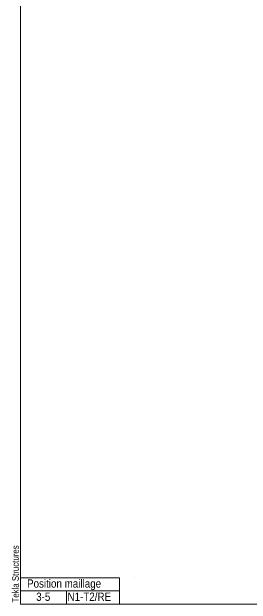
# Model space of a CAD drawing. Header units: millimetres. Extents: x 2 to 584, y 5 to 405.
# Drawn here: x 2.4 to 74.9, y 5 to 184.2 of the extents above; entities that cross this region are included whole.
import ezdxf

# ---------------------------------------------------------------- set-up
doc = ezdxf.new("R2010")
doc.units = ezdxf.units.MM
doc.layers.add('Autre type objet', color=1, linetype='Continuous', lineweight=0)
doc.layers.add('Feuille dessin', color=5, linetype='Continuous', lineweight=0)
doc.styles.add('ARIAL', font='ARIAL.TTF')

# ---------------------------------------------------------------- blocks, each defined once
blk = doc.blocks.new('*A63')
at = {"layer": 'Feuille dessin', "linetype": 'Continuous', "lineweight": 0}
for p, q in [((5, 405), (5, 5)), ((5, 5), (579, 5))]:
    blk.add_line(p, q, dxfattribs=at)
at = {"layer": 'Feuille dessin', "style": 'ARIAL', "width": 0.85}
blk.add_text('Tekla Structures', height=2, rotation=90, dxfattribs=at).set_placement((4.5, 5.5))
blk = doc.blocks.new('*A68')
at = {"layer": 'Autre type objet', "linetype": 'Continuous', "lineweight": 0}
for p, q in [((5, 13), (5, 9)), ((5, 13), (35, 13)), ((35, 9), (35, 13)), ((39.5, 13), (39.5, 13)), ((5, 9), (35, 9)), ((5, 9), (5, 5)), ((19, 9), (19, 5)), ((35, 9), (35, 5)), ((5, 5), (35, 5))]:
    blk.add_line(p, q, dxfattribs=at)
at = {"layer": 'Autre type objet', "style": 'ARIAL', "width": 0.85}
for s, p in [('Position maillage', (7, 10)), ('3-5', (9.760864, 6)), ('N1-T2/RE', (19.260254, 6))]:
    blk.add_text(s, height=2.5, dxfattribs=at).set_placement(p)

msp = doc.modelspace()

# ---------------------------------------------------------------- block references
at = {"lineweight": 0}
for name in ['*A63', '*A68']:
    msp.add_blockref(name, (0, 0), dxfattribs=at)

doc.saveas('drawing.dxf')
